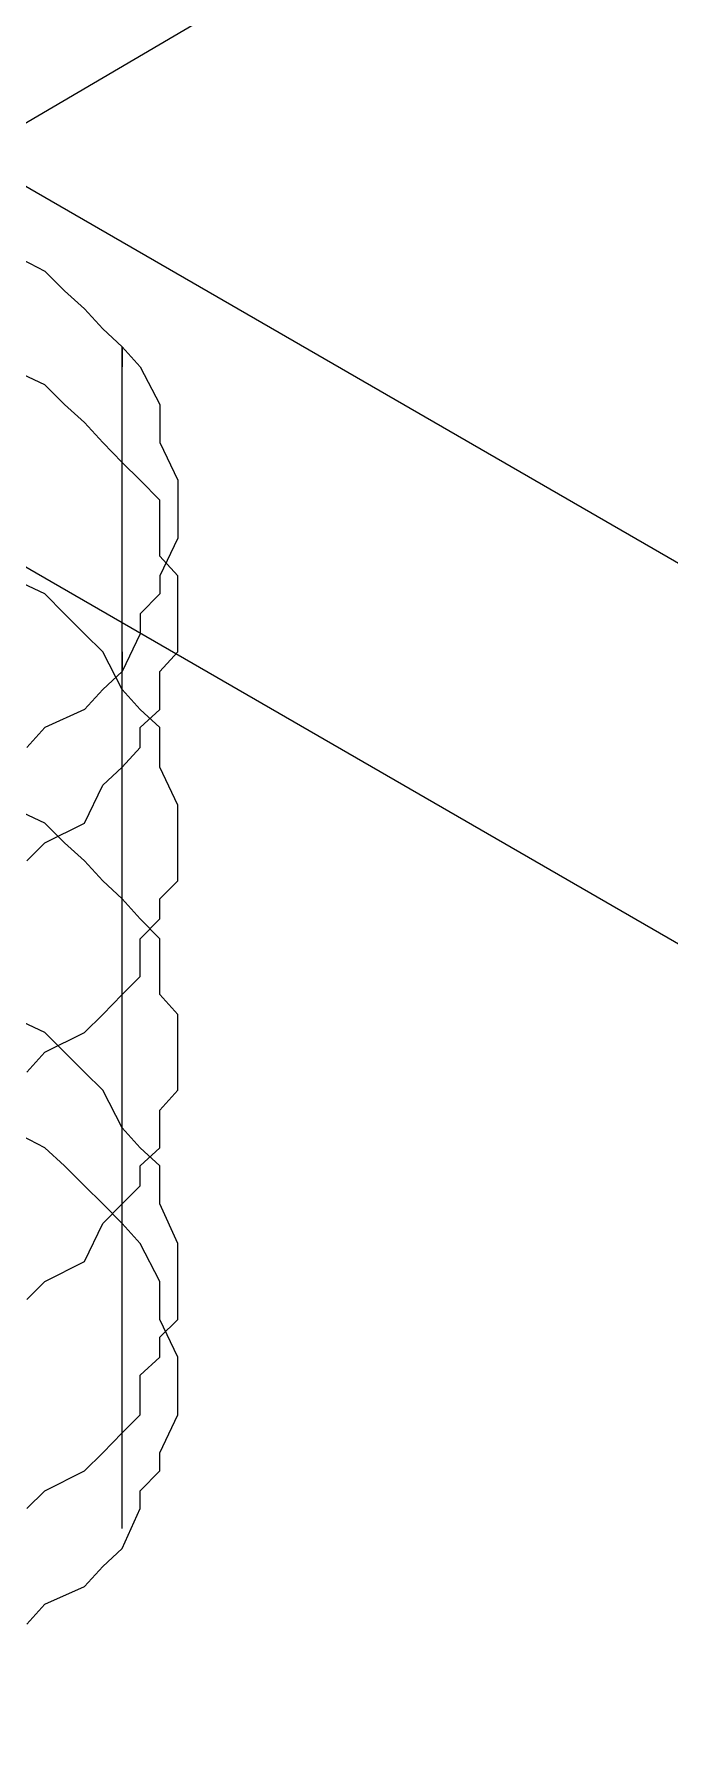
# Model space of a CAD drawing. Header units: millimetres. Extents: x 0 to 2112, y 8 to 1252.
# Drawn here: x 1503.75 to 1512.54, y 214.99 to 238.68 of the extents above; entities that cross this region are included whole.
import ezdxf

# ---------------------------------------------------------------- set-up
doc = ezdxf.new("R2010")
doc.units = ezdxf.units.MM
doc.layers.get('0').update_dxf_attribs({"linetype": 'CONTINUOUS'})

msp = doc.modelspace()

# ---------------------------------------------------------------- linework, layer by layer
at = {"color": 9}
for p, q in [((1498.36, 234.359), (1511.83, 242.266)), ((1498.36, 234.359), (1511.83, 242.266)), ((1540.35, 215.375), (1498.36, 239.621)), ((1540.35, 215.375), (1498.36, 239.621)), ((1503.37, 235.682), (1503.9, 235.406)), ((1503.37, 235.682), (1503.9, 235.406)), ((1503.9, 235.406), (1504.17, 235.131)), ((1503.9, 235.406), (1504.17, 235.131)), ((1504.17, 235.131), (1504.45, 234.883)), ((1504.17, 235.131), (1504.45, 234.883)), ((1504.45, 234.883), (1504.7, 234.607)), ((1504.45, 234.883), (1504.7, 234.607)), ((1504.7, 234.607), (1504.97, 234.359)), ((1504.7, 234.607), (1504.97, 234.359)), ((1540.35, 210.114), (1498.36, 234.359)), ((1540.35, 210.114), (1498.36, 234.359)), ((1504.97, 222.236), (1504.97, 234.359)), ((1504.97, 234.359), (1504.97, 234.083)), ((1504.97, 234.359), (1505.22, 234.083)), ((1504.97, 234.359), (1505.22, 234.083)), ((1503.9, 233.835), (1503.37, 234.083)), ((1505.22, 234.083), (1505.49, 233.56)), ((1505.22, 234.083), (1505.49, 233.56)), ((1504.17, 233.56), (1503.9, 233.835)), ((1504.45, 233.311), (1504.17, 233.56)), ((1505.49, 233.56), (1505.49, 233.311)), ((1505.49, 233.56), (1505.49, 233.311)), ((1504.7, 233.036), (1504.45, 233.311)), ((1505.49, 233.311), (1505.49, 233.036)), ((1505.49, 233.311), (1505.49, 233.036)), ((1504.97, 232.76), (1504.7, 233.036)), ((1505.49, 233.036), (1505.74, 232.514)), ((1505.49, 233.036), (1505.74, 232.514)), ((1505.22, 232.514), (1504.97, 232.76)), ((1505.49, 232.238), (1505.22, 232.514)), ((1505.74, 232.514), (1505.74, 232.238)), ((1505.74, 232.514), (1505.74, 232.238)), ((1505.49, 231.714), (1505.49, 232.238)), ((1505.74, 232.238), (1505.74, 231.99)), ((1505.74, 232.238), (1505.74, 231.99)), ((1505.74, 231.99), (1505.74, 231.714)), ((1505.74, 231.99), (1505.74, 231.714)), ((1505.49, 231.466), (1505.49, 231.714)), ((1505.74, 231.714), (1505.49, 231.191)), ((1505.74, 231.714), (1505.49, 231.191)), ((1505.74, 231.191), (1505.49, 231.466)), ((1503.9, 230.943), (1503.37, 231.191)), ((1505.49, 231.191), (1505.49, 230.943)), ((1505.49, 231.191), (1505.49, 230.943)), ((1505.74, 230.667), (1505.74, 231.191)), ((1504.17, 230.667), (1503.9, 230.943)), ((1505.49, 230.943), (1505.22, 230.667)), ((1505.49, 230.943), (1505.22, 230.667)), ((1504.45, 230.391), (1504.17, 230.667)), ((1505.22, 230.667), (1505.22, 230.391)), ((1505.22, 230.667), (1505.22, 230.391)), ((1505.74, 230.391), (1505.74, 230.667)), ((1504.7, 230.143), (1504.45, 230.391)), ((1505.22, 230.391), (1504.97, 229.868)), ((1505.22, 230.391), (1504.97, 229.868)), ((1505.74, 230.143), (1505.74, 230.391)), ((1504.97, 229.62), (1504.7, 230.143)), ((1504.97, 218.021), (1504.97, 230.143)), ((1504.97, 230.143), (1504.97, 229.868)), ((1505.49, 229.868), (1505.74, 230.143)), ((1504.97, 229.868), (1504.7, 229.62)), ((1504.97, 229.868), (1504.7, 229.62)), ((1505.49, 229.344), (1505.49, 229.868)), ((1504.7, 229.62), (1504.45, 229.344)), ((1504.7, 229.62), (1504.45, 229.344)), ((1505.22, 229.344), (1504.97, 229.62)), ((1504.45, 229.344), (1503.9, 229.096)), ((1504.45, 229.344), (1503.9, 229.096)), ((1505.49, 229.096), (1505.22, 229.344)), ((1505.22, 229.096), (1505.49, 229.344)), ((1503.9, 229.096), (1503.65, 228.82)), ((1503.9, 229.096), (1503.65, 228.82)), ((1505.22, 228.82), (1505.22, 229.096)), ((1505.49, 228.82), (1505.49, 229.096)), ((1504.97, 228.545), (1505.22, 228.82)), ((1505.49, 228.545), (1505.49, 228.82)), ((1504.7, 228.297), (1504.97, 228.545)), ((1505.74, 228.022), (1505.49, 228.545)), ((1504.45, 227.774), (1504.7, 228.297)), ((1503.9, 227.774), (1503.37, 228.022)), ((1505.74, 227.774), (1505.74, 228.022)), ((1504.17, 227.499), (1503.9, 227.774)), ((1503.9, 227.499), (1504.45, 227.774)), ((1505.74, 227.499), (1505.74, 227.774)), ((1503.65, 227.251), (1503.9, 227.499)), ((1504.45, 227.251), (1504.17, 227.499)), ((1505.74, 226.975), (1505.74, 227.499)), ((1504.7, 226.975), (1504.45, 227.251)), ((1504.97, 226.727), (1504.7, 226.975)), ((1505.49, 226.727), (1505.74, 226.975)), ((1505.22, 226.452), (1504.97, 226.727)), ((1505.49, 226.452), (1505.49, 226.727)), ((1505.49, 226.176), (1505.22, 226.452)), ((1505.22, 226.176), (1505.49, 226.452)), ((1505.22, 225.653), (1505.22, 226.176)), ((1505.49, 225.653), (1505.49, 226.176)), ((1504.97, 225.404), (1505.22, 225.653)), ((1505.49, 225.404), (1505.49, 225.653)), ((1504.7, 225.129), (1504.97, 225.404)), ((1505.74, 225.129), (1505.49, 225.404)), ((1503.9, 224.881), (1503.37, 225.129)), ((1504.45, 224.881), (1504.7, 225.129)), ((1505.74, 224.605), (1505.74, 225.129)), ((1504.17, 224.605), (1503.9, 224.881)), ((1503.9, 224.605), (1504.45, 224.881)), ((1503.65, 224.33), (1503.9, 224.605)), ((1504.45, 224.33), (1504.17, 224.605)), ((1505.74, 224.33), (1505.74, 224.605)), ((1504.7, 224.081), (1504.45, 224.33)), ((1505.74, 224.081), (1505.74, 224.33)), ((1504.97, 223.559), (1504.7, 224.081)), ((1505.49, 223.807), (1505.74, 224.081)), ((1505.49, 223.284), (1505.49, 223.807)), ((1503.9, 223.284), (1503.37, 223.559)), ((1503.9, 223.284), (1503.37, 223.559)), ((1505.22, 223.284), (1504.97, 223.559)), ((1504.17, 223.036), (1503.9, 223.284)), ((1504.17, 223.036), (1503.9, 223.284)), ((1505.49, 223.036), (1505.22, 223.284)), ((1505.22, 223.036), (1505.49, 223.284)), ((1504.45, 222.76), (1504.17, 223.036)), ((1504.45, 222.76), (1504.17, 223.036)), ((1505.22, 222.76), (1505.22, 223.036)), ((1505.49, 222.76), (1505.49, 223.036)), ((1504.7, 222.512), (1504.45, 222.76)), ((1504.7, 222.512), (1504.45, 222.76)), ((1504.97, 222.512), (1505.22, 222.76)), ((1505.49, 222.512), (1505.49, 222.76)), ((1504.97, 222.236), (1504.7, 222.512)), ((1504.7, 222.236), (1504.97, 222.512)), ((1504.97, 222.236), (1504.7, 222.512)), ((1505.74, 221.961), (1505.49, 222.512)), ((1504.45, 221.713), (1504.7, 222.236)), ((1505.22, 221.961), (1504.97, 222.236)), ((1505.22, 221.961), (1504.97, 222.236)), ((1505.49, 221.437), (1505.22, 221.961)), ((1505.49, 221.437), (1505.22, 221.961)), ((1505.74, 221.713), (1505.74, 221.961)), ((1503.9, 221.437), (1504.45, 221.713)), ((1505.74, 221.437), (1505.74, 221.713)), ((1503.65, 221.189), (1503.9, 221.437)), ((1505.49, 221.189), (1505.49, 221.437)), ((1505.49, 221.189), (1505.49, 221.437)), ((1505.74, 220.913), (1505.74, 221.437)), ((1505.49, 220.913), (1505.49, 221.189)), ((1505.49, 220.913), (1505.49, 221.189)), ((1505.74, 220.39), (1505.49, 220.913)), ((1505.49, 220.665), (1505.74, 220.913)), ((1505.74, 220.39), (1505.49, 220.913)), ((1505.49, 220.39), (1505.49, 220.665)), ((1505.22, 220.141), (1505.49, 220.39)), ((1505.74, 220.141), (1505.74, 220.39)), ((1505.74, 220.141), (1505.74, 220.39)), ((1505.22, 219.592), (1505.22, 220.141)), ((1505.74, 219.866), (1505.74, 220.141)), ((1505.74, 219.866), (1505.74, 220.141)), ((1505.74, 219.592), (1505.74, 219.866)), ((1505.74, 219.592), (1505.74, 219.866)), ((1504.97, 219.344), (1505.22, 219.592)), ((1505.49, 219.068), (1505.74, 219.592)), ((1505.49, 219.068), (1505.74, 219.592)), ((1504.7, 219.068), (1504.97, 219.344)), ((1504.45, 218.82), (1504.7, 219.068)), ((1505.49, 218.82), (1505.49, 219.068)), ((1505.49, 218.82), (1505.49, 219.068)), ((1503.9, 218.544), (1504.45, 218.82)), ((1505.22, 218.544), (1505.49, 218.82)), ((1505.22, 218.544), (1505.49, 218.82)), ((1503.65, 218.296), (1503.9, 218.544)), ((1505.22, 218.296), (1505.22, 218.544)), ((1505.22, 218.296), (1505.22, 218.544)), ((1504.97, 217.745), (1505.22, 218.296)), ((1504.97, 217.745), (1505.22, 218.296)), ((1504.7, 217.497), (1504.97, 217.745)), ((1504.7, 217.497), (1504.97, 217.745)), ((1504.45, 217.221), (1504.7, 217.497)), ((1504.45, 217.221), (1504.7, 217.497)), ((1503.9, 216.974), (1504.45, 217.221)), ((1503.9, 216.974), (1504.45, 217.221)), ((1503.65, 216.698), (1503.9, 216.974)), ((1503.65, 216.698), (1503.9, 216.974))]:
    msp.add_line(p, q, dxfattribs=at)

doc.saveas('drawing.dxf')
